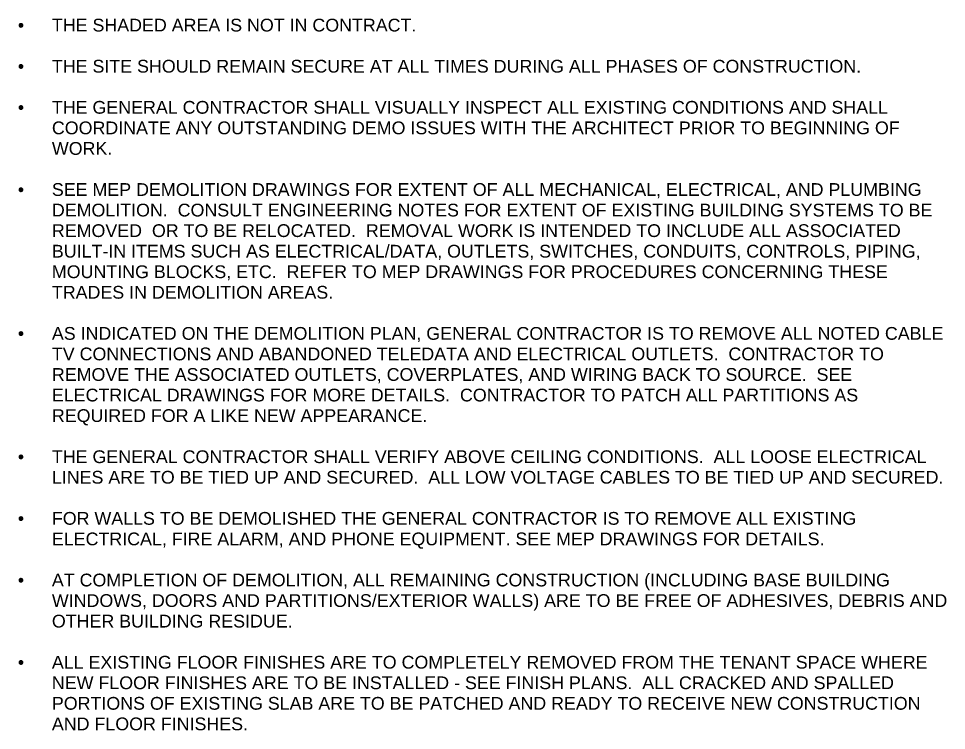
# Model space of a CAD drawing. Header units: inches. Extents: x 41 to 2137, y -595 to 378.
# Drawn here: x 45.84 to 52.65, y 86.29 to 91.53 of the extents above; entities that cross this region are included whole.
import ezdxf

# ---------------------------------------------------------------- set-up
doc = ezdxf.new("R2010")
doc.units = ezdxf.units.IN
doc.header["$MEASUREMENT"] = 0
doc.layers.add('G-ANNO-TEXT', color=231, linetype='Continuous', lineweight=9)
doc.styles.add('Arial', font='arial.ttf', dxfattribs={"height": 0.09375})

msp = doc.modelspace()

# ---------------------------------------------------------------- texts
at = {"layer": 'G-ANNO-TEXT', "color": 7, "attachment_point": 1, "style": 'Arial'}
for s, insert, char_height, width in [('•', (45.8309, 91.5243), 0.0937, 0.303), ('THE SHADED AREA IS NOT IN CONTRACT.', (46.0809, 91.5243), 0.09375, 3.285656), ('THE SITE SHOULD REMAIN SECURE AT ALL TIMES DURING ALL PHASES OF CONSTRUCTION. ', (46.0809, 91.2222), 0.09375, 7.335125), ('•', (45.8309, 91.2222), 0.0937, 0.303), ('•', (45.8309, 90.9201), 0.0937, 0.303), ('THE GENERAL CONTRACTOR SHALL VISUALLY INSPECT ALL EXISTING CONDITIONS AND SHALL ', (46.0809, 90.9201), 0.09375, 7.562375), ('COORDINATE ANY OUTSTANDING DEMO ISSUES WITH THE ARCHITECT PRIOR TO BEGINNING OF ', (46.0809, 90.7691), 0.09375, 7.685469), ('WORK.', (46.0809, 90.618), 0.09375, 0.552344), ('SEE MEP DEMOLITION DRAWINGS FOR EXTENT OF ALL MECHANICAL, ELECTRICAL, AND PLUMBING ', (46.0809, 90.316), 0.09375, 7.881156), ('•', (45.8309, 90.316), 0.0937, 0.303), ('DEMOLITION.  CONSULT ENGINEERING NOTES FOR EXTENT OF EXISTING BUILDING SYSTEMS TO BE ', (46.0809, 90.1649), 0.09375, 7.963219), ('REMOVED  OR TO BE RELOCATED.  REMOVAL WORK IS INTENDED TO INCLUDE ALL ASSOCIATED ', (46.0809, 90.0139), 0.09375, 7.704406), ('BUILT-IN ITEMS SUCH AS ELECTRICAL/DATA, OUTLETS, SWITCHES, CONDUITS, CONTROLS, PIPING, ', (46.0809, 89.8628), 0.09375, 7.862219), ('MOUNTING BLOCKS, ETC.  REFER TO MEP DRAWINGS FOR PROCEDURES CONCERNING THESE ', (46.0809, 89.7118), 0.09375, 7.60025), ('TRADES IN DEMOLITION AREAS.', (46.0809, 89.5608), 0.09375, 2.531312), ('•', (45.8309, 89.2587), 0.0937, 0.303), ('AS INDICATED ON THE DEMOLITION PLAN, GENERAL CONTRACTOR IS TO REMOVE ALL NOTED CABLE ', (46.0809, 89.2587), 0.09375, 8.08), ('TV CONNECTIONS AND ABANDONED TELEDATA AND ELECTRICAL OUTLETS.  CONTRACTOR TO ', (46.0809, 89.1076), 0.09375, 7.552906), ('REMOVE THE ASSOCIATED OUTLETS, COVERPLATES, AND WIRING BACK TO SOURCE.  SEE ', (46.0809, 88.9566), 0.09375, 7.268844), ('ELECTRICAL DRAWINGS FOR MORE DETAILS.  CONTRACTOR TO PATCH ALL PARTITIONS AS ', (46.0809, 88.8055), 0.09375, 7.313031), ('REQUIRED FOR A LIKE NEW APPEARANCE.', (46.0809, 88.6545), 0.09375, 3.389812), ('THE GENERAL CONTRACTOR SHALL VERIFY ABOVE CEILING CONDITIONS.  ALL LOOSE ELECTRICAL ', (46.0809, 88.3524), 0.09375, 7.915875), ('•', (45.8309, 88.3524), 0.0937, 0.303), ('LINES ARE TO BE TIED UP AND SECURED.  ALL LOW VOLTAGE CABLES TO BE TIED UP AND SECURED.', (46.0809, 88.2014), 0.09375, 8.038969), ('•', (45.8309, 87.8993), 0.0937, 0.303), ('FOR WALLS TO BE DEMOLISHED THE GENERAL CONTRACTOR IS TO REMOVE ALL EXISTING ', (46.0809, 87.8993), 0.09375, 7.29725), ('ELECTRICAL, FIRE ALARM, AND PHONE EQUIPMENT. SEE MEP DRAWINGS FOR DETAILS.', (46.0809, 87.7483), 0.09375, 6.965844), ('•', (45.8309, 87.4462), 0.0937, 0.303), ('AT COMPLETION OF DEMOLITION, ALL REMAINING CONSTRUCTION (INCLUDING BASE BUILDING ', (46.0809, 87.4462), 0.09375, 7.584469), ('WINDOWS, DOORS AND PARTITIONS/EXTERIOR WALLS) ARE TO BE FREE OF ADHESIVES, DEBRIS AND ', (46.0809, 87.2951), 0.09375, 8.095781), ('OTHER BUILDING RESIDUE.', (46.0809, 87.1441), 0.09375, 2.165187), ('ALL EXISTING FLOOR FINISHES ARE TO COMPLETELY REMOVED FROM THE TENANT SPACE WHERE ', (46.0809, 86.842), 0.09375, 7.937969), ('•', (45.8309, 86.842), 0.0937, 0.303), ('NEW FLOOR FINISHES ARE TO BE INSTALLED - SEE FINISH PLANS.  ALL CRACKED AND SPALLED ', (46.0809, 86.691), 0.09375, 7.6255), ('PORTIONS OF EXISTING SLAB ARE TO BE PATCHED AND READY TO RECEIVE NEW CONSTRUCTION ', (46.0809, 86.5399), 0.09375, 7.874844), ('AND FLOOR FINISHES.', (46.0809, 86.3889), 0.09375, 1.764344)]:
    msp.add_mtext(s, dxfattribs=dict(at, insert=insert, char_height=char_height, width=width))

doc.saveas('drawing.dxf')
